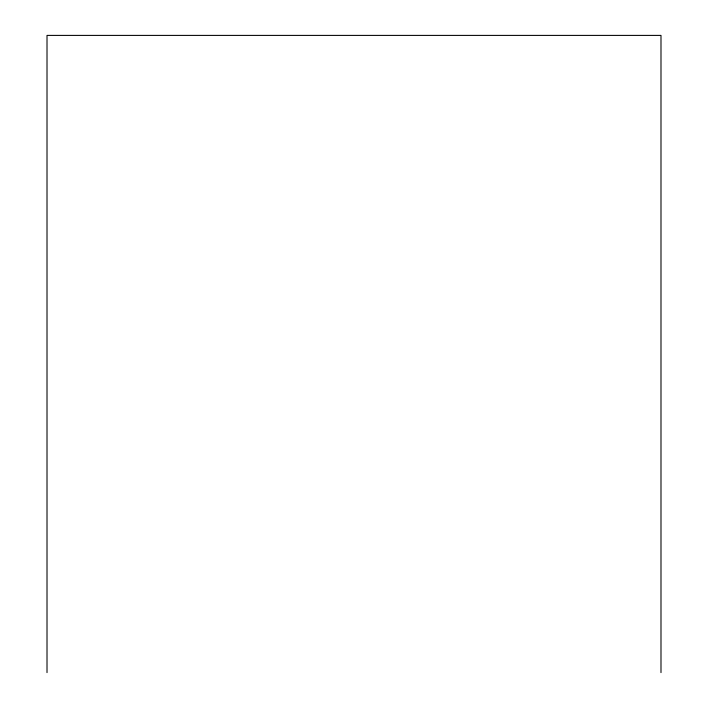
<?xml version="1.0" encoding="UTF-8"?>
<svg xmlns="http://www.w3.org/2000/svg" width="708" height="708" viewBox="0 0 708 708"><rect width="100%" height="100%" fill="white"/><g stroke="black" fill="none" stroke-linecap="round" stroke-linejoin="round"><path stroke-width="1.06" d="M660.989 672.6L660.989 35.4L47.011 35.4L47.011 672.6"/></g></svg>
